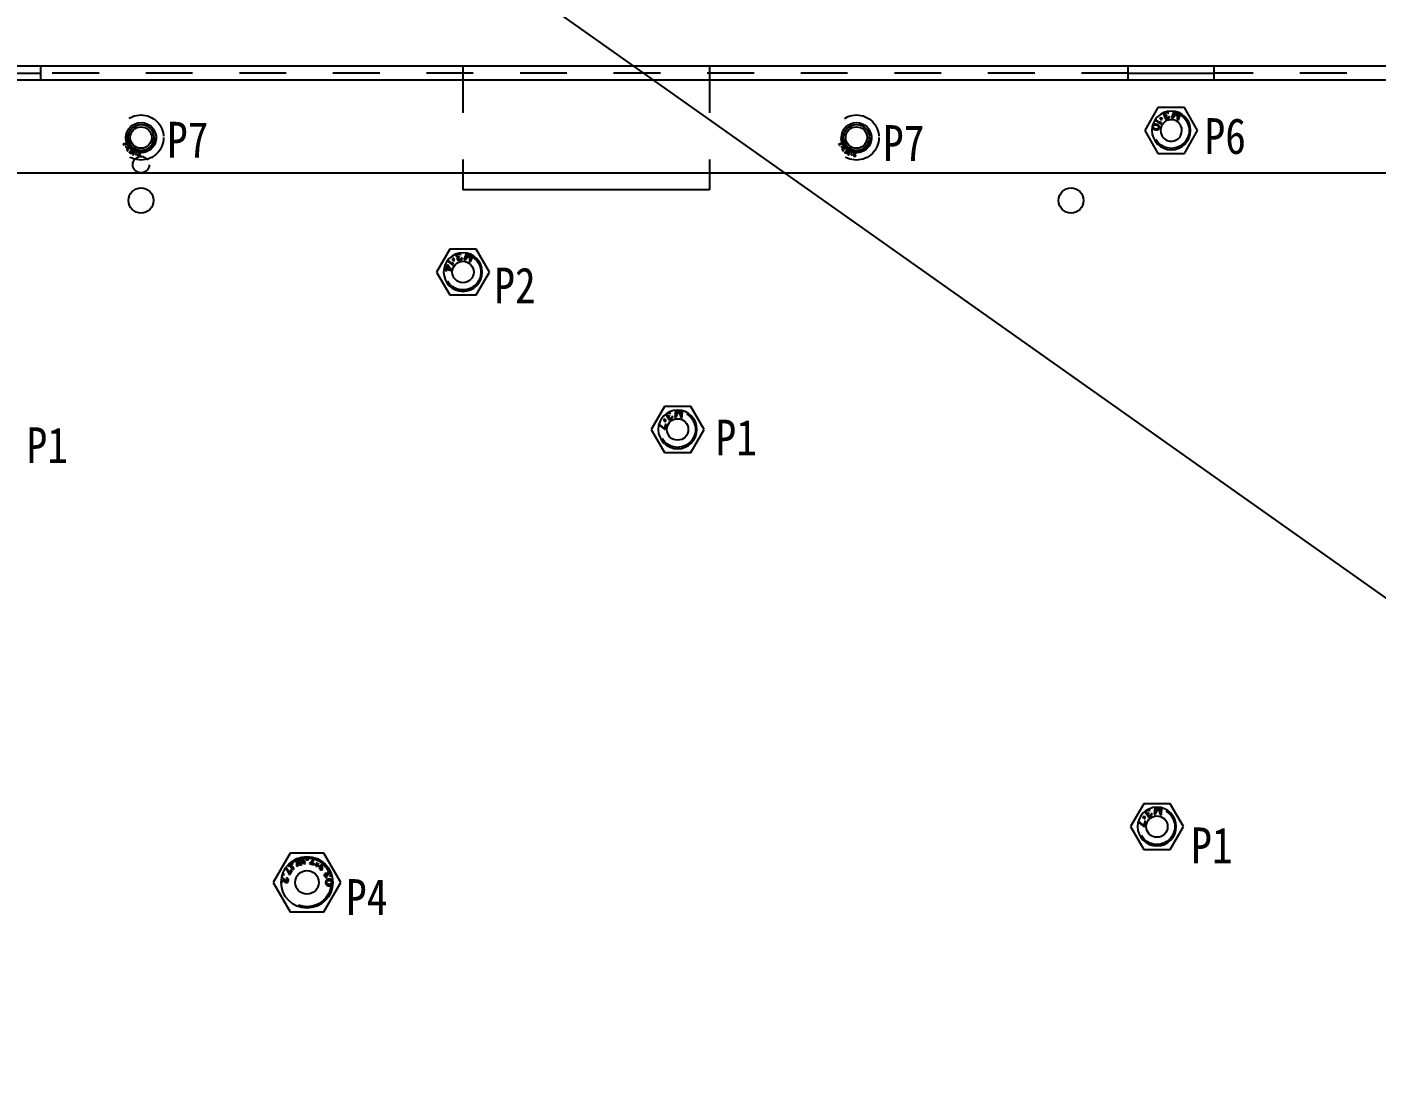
# Model space of a CAD drawing. Header units: millimetres. Extents: x 1262 to 3787, y 0 to 841.
# Drawn here: x 1543.6 to 1732.2, y 441.8 to 587.5 of the extents above; entities that cross this region are included whole.
import ezdxf

# ---------------------------------------------------------------- set-up
doc = ezdxf.new("R2010")
doc.units = ezdxf.units.MM
doc.header["$LTSCALE"] = 65.395
doc.linetypes.add('HIDDEN', pattern=[0.2, 0.1, -0.1])
doc.layers.get('0').update_dxf_attribs({"linetype": 'CONTINUOUS'})
doc.layers.add('02___PRT_ALL_AXES', color=7, linetype='CONTINUOUS')
doc.layers.add('DEFAULT_2', color=8, linetype='HIDDEN')
doc.styles.get("Standard").update_dxf_attribs({"font": 'txt', "width": 0.85})

msp = doc.modelspace()

# ---------------------------------------------------------------- linework, layer by layer
msp.add_line((1262.236, 841), (2451.236, 0))
at = {"color": 3, "linetype": 'Continuous'}
for p, q in [((1413.581, 582.004), (1825.581, 582.004)), ((1545.581, 580.004), (1545.581, 582.004)), ((1697.581, 580.004), (1697.581, 582.004)), ((1709.581, 580.004), (1709.581, 582.004)), ((1825.581, 580.004), (1413.581, 580.004))]:
    msp.add_line(p, q, dxfattribs=at)
at = {"color": 7, "linetype": 'Continuous'}
for p, q in [((1533.581, 581.004), (1545.581, 581.004)), ((1697.581, 581.004), (1709.581, 581.004)), ((1702.503, 575.308), (1702.502, 575.241)), ((1702.502, 575.241), (1702.527, 575.16)), ((1702.525, 575.381), (1702.503, 575.308)), ((1702.572, 575.44), (1702.525, 575.381)), ((1702.527, 575.16), (1702.572, 575.084)), ((1702.639, 575.505), (1702.572, 575.44)), ((1702.602, 575.271), (1702.609, 575.318)), ((1702.627, 575.19), (1702.602, 575.271)), ((1702.609, 575.318), (1702.637, 575.371)), ((1702.691, 575.121), (1702.627, 575.19)), ((1702.637, 575.371), (1702.67, 575.404)), ((1702.708, 575.547), (1702.639, 575.505)), ((1702.67, 575.404), (1702.764, 575.454)), ((1702.764, 575.454), (1702.883, 575.491)), ((1702.958, 575.603), (1702.878, 575.599)), ((1702.883, 575.491), (1702.989, 575.501)), ((1702.969, 575.139), (1702.889, 575.114)), ((1703.05, 575.586), (1702.958, 575.603)), ((1702.994, 575.057), (1702.969, 575.139)), ((1702.989, 575.501), (1703.035, 575.493)), ((1703.035, 575.493), (1703.088, 575.464)), ((1703.122, 575.564), (1703.05, 575.586)), ((1703.088, 575.464), (1703.12, 575.429)), ((1703.12, 575.429), (1703.219, 575.46)), ((1703.181, 575.515), (1703.122, 575.564)), ((1703.219, 575.46), (1703.181, 575.515)), ((1703.931, 575.669), (1703.635, 574.763)), ((1703.813, 574.705), (1704.388, 575.457)), ((1704.057, 575.65), (1703.82, 574.926)), ((1704.341, 575.583), (1703.82, 574.926)), ((1704.388, 575.457), (1704.407, 574.51)), ((1704.532, 574.693), (1704.5, 575.531)), ((1704.769, 575.416), (1704.532, 574.693)), ((1704.585, 574.452), (1704.882, 575.358)), ((1700.946, 573.583), (1700.94, 573.456)), ((1700.94, 573.456), (1700.979, 573.34)), ((1700.994, 573.7), (1700.946, 573.583)), ((1700.979, 573.34), (1701.028, 573.265)), ((1701.079, 573.788), (1700.994, 573.7)), ((1701.028, 573.265), (1701.102, 573.206)), ((1701.048, 573.453), (1701.05, 573.559)), ((1701.076, 573.383), (1701.048, 573.453)), ((1701.05, 573.559), (1701.094, 573.656)), ((1701.182, 573.274), (1701.076, 573.383)), ((1701.155, 573.835), (1701.079, 573.788)), ((1701.094, 573.656), (1701.149, 573.708)), ((1701.149, 573.708), (1701.292, 573.761)), ((1701.248, 573.857), (1701.155, 573.835)), ((1701.302, 573.225), (1701.182, 573.274)), ((1701.314, 573.863), (1701.248, 573.857)), ((1701.292, 573.761), (1701.421, 573.754)), ((1701.303, 574.441), (1702.118, 573.867)), ((1701.423, 573.86), (1701.314, 573.863)), ((1702.051, 574.067), (1701.372, 574.545)), ((1701.421, 573.754), (1701.566, 573.721)), ((1701.61, 573.818), (1701.423, 573.86)), ((1701.566, 573.721), (1701.686, 573.673)), ((1701.709, 573.775), (1701.61, 573.818)), ((1701.686, 573.673), (1701.792, 573.564)), ((1701.767, 573.74), (1701.709, 573.775)), ((1701.775, 573.29), (1701.719, 573.238)), ((1701.841, 573.681), (1701.767, 573.74)), ((1701.818, 573.387), (1701.775, 573.29)), ((1701.792, 573.564), (1701.82, 573.493)), ((1701.82, 573.493), (1701.818, 573.387)), ((1701.889, 573.606), (1701.841, 573.681)), ((1701.874, 573.247), (1701.922, 573.364)), ((1701.929, 573.491), (1701.889, 573.606)), ((1701.922, 573.364), (1701.929, 573.491)), ((1701.972, 574.692), (1701.97, 574.662)), ((1701.97, 574.662), (1702.148, 574.648)), ((1702.121, 574.68), (1701.972, 574.692)), ((1702.001, 574.255), (1702.051, 574.067)), ((1702.14, 574.158), (1702.001, 574.255)), ((1702.054, 574.82), (1702.023, 574.792)), ((1702.023, 574.792), (1702.121, 574.68)), ((1702.152, 574.707), (1702.054, 574.82)), ((1702.118, 573.867), (1702.19, 573.97)), ((1702.148, 574.648), (1702.138, 574.469)), ((1702.138, 574.469), (1702.167, 574.467)), ((1702.19, 573.97), (1702.14, 574.158)), ((1702.161, 574.856), (1702.152, 574.707)), ((1702.191, 574.853), (1702.161, 574.856)), ((1702.167, 574.467), (1702.176, 574.616)), ((1702.176, 574.616), (1702.274, 574.503)), ((1702.18, 574.675), (1702.191, 574.853)), ((1702.358, 574.66), (1702.18, 574.675)), ((1702.208, 574.643), (1702.356, 574.631)), ((1702.305, 574.53), (1702.208, 574.643)), ((1702.274, 574.503), (1702.305, 574.53)), ((1702.356, 574.631), (1702.358, 574.66)), ((1702.572, 575.084), (1702.63, 575.035)), ((1702.63, 575.035), (1702.742, 575.025)), ((1702.681, 574.94), (1702.66, 574.866)), ((1702.66, 574.866), (1702.665, 574.779)), ((1702.665, 574.779), (1702.677, 574.738)), ((1702.677, 574.738), (1702.722, 574.663)), ((1702.742, 575.025), (1702.681, 574.94)), ((1702.764, 575.098), (1702.691, 575.121)), ((1702.722, 574.663), (1702.827, 574.606)), ((1702.889, 575.114), (1702.764, 575.098)), ((1702.765, 574.809), (1702.78, 574.903)), ((1702.777, 574.769), (1702.765, 574.809)), ((1702.836, 574.72), (1702.777, 574.769)), ((1702.78, 574.903), (1702.807, 574.956)), ((1702.807, 574.956), (1702.914, 575.033)), ((1702.827, 574.606), (1702.919, 574.59)), ((1702.908, 574.697), (1702.836, 574.72)), ((1703.014, 574.707), (1702.908, 574.697)), ((1702.914, 575.033), (1702.994, 575.057)), ((1702.919, 574.59), (1703.065, 574.612)), ((1703.093, 574.732), (1703.014, 574.707)), ((1703.065, 574.612), (1703.104, 574.624)), ((1703.187, 574.783), (1703.093, 574.732)), ((1703.104, 574.624), (1703.238, 574.687)), ((1703.234, 574.841), (1703.187, 574.783)), ((1703.255, 574.915), (1703.234, 574.841)), ((1703.238, 574.687), (1703.305, 574.752)), ((1703.355, 574.945), (1703.255, 574.915)), ((1703.305, 574.752), (1703.36, 574.858)), ((1703.36, 574.858), (1703.355, 574.945)), ((1703.635, 574.763), (1703.813, 574.705)), ((1704.407, 574.51), (1704.585, 574.452)), ((1701.102, 573.206), (1701.159, 573.172)), ((1701.159, 573.172), (1701.259, 573.128)), ((1701.259, 573.128), (1701.446, 573.086)), ((1701.448, 573.193), (1701.302, 573.225)), ((1701.446, 573.086), (1701.554, 573.083)), ((1701.577, 573.185), (1701.448, 573.193)), ((1701.554, 573.083), (1701.621, 573.09)), ((1701.719, 573.238), (1701.577, 573.185)), ((1701.621, 573.09), (1701.713, 573.112)), ((1701.713, 573.112), (1701.789, 573.159)), ((1701.789, 573.159), (1701.874, 573.247)), ((1604.551, 567.004), (1604.551, 564.704)), ((1639.051, 567.004), (1639.051, 564.704)), ((1639.051, 564.704), (1604.551, 564.704)), ((1602.376, 554.762), (1603.163, 554.15)), ((1603.105, 554.353), (1602.451, 554.863)), ((1603.057, 554.98), (1603.054, 554.951)), ((1603.054, 554.951), (1603.231, 554.928)), ((1603.205, 554.961), (1603.057, 554.98)), ((1603.065, 554.543), (1603.105, 554.353)), ((1603.199, 554.438), (1603.065, 554.543)), ((1603.146, 555.104), (1603.113, 555.078)), ((1603.113, 555.078), (1603.205, 554.961)), ((1603.238, 554.987), (1603.146, 555.104)), ((1603.24, 554.248), (1603.199, 554.438)), ((1603.231, 554.928), (1603.212, 554.75)), ((1603.212, 554.75), (1603.241, 554.746)), ((1603.254, 555.135), (1603.238, 554.987)), ((1603.241, 554.746), (1603.258, 554.894)), ((1603.284, 555.131), (1603.254, 555.135)), ((1603.258, 554.894), (1603.349, 554.777)), ((1603.264, 554.953), (1603.284, 555.131)), ((1603.441, 554.93), (1603.264, 554.953)), ((1603.382, 554.803), (1603.29, 554.92)), ((1603.29, 554.92), (1603.438, 554.9)), ((1603.349, 554.777), (1603.382, 554.803)), ((1603.438, 554.9), (1603.441, 554.93)), ((1603.618, 555.57), (1603.614, 555.503)), ((1603.614, 555.503), (1603.635, 555.42)), ((1603.643, 555.642), (1603.618, 555.57)), ((1603.635, 555.42), (1603.676, 555.343)), ((1603.693, 555.698), (1603.643, 555.642)), ((1603.676, 555.343), (1603.732, 555.291)), ((1603.764, 555.76), (1603.693, 555.698)), ((1603.715, 555.528), (1603.724, 555.575)), ((1603.736, 555.446), (1603.715, 555.528)), ((1603.724, 555.575), (1603.754, 555.626)), ((1603.732, 555.291), (1603.843, 555.275)), ((1603.797, 555.373), (1603.736, 555.446)), ((1603.778, 555.193), (1603.753, 555.121)), ((1603.753, 555.121), (1603.754, 555.033)), ((1603.754, 555.626), (1603.79, 555.657)), ((1603.754, 555.033), (1603.764, 554.992)), ((1603.834, 555.798), (1603.764, 555.76)), ((1603.764, 554.992), (1603.805, 554.915)), ((1603.843, 555.275), (1603.778, 555.193)), ((1603.79, 555.657), (1603.885, 555.703)), ((1603.868, 555.347), (1603.797, 555.373)), ((1603.805, 554.915), (1603.907, 554.853)), ((1603.855, 555.059), (1603.874, 555.152)), ((1603.865, 555.018), (1603.855, 555.059)), ((1603.921, 554.966), (1603.865, 555.018)), ((1603.994, 555.357), (1603.868, 555.347)), ((1603.874, 555.152), (1603.904, 555.203)), ((1603.885, 555.703), (1604.007, 555.734)), ((1603.904, 555.203), (1604.015, 555.275)), ((1603.907, 554.853), (1603.998, 554.832)), ((1603.992, 554.94), (1603.921, 554.966)), ((1604.098, 554.945), (1603.992, 554.94)), ((1604.075, 555.378), (1603.994, 555.357)), ((1603.998, 554.832), (1604.145, 554.847)), ((1604.087, 555.842), (1604.007, 555.842)), ((1604.007, 555.734), (1604.113, 555.738)), ((1604.015, 555.275), (1604.096, 555.295)), ((1604.096, 555.295), (1604.075, 555.378)), ((1604.178, 555.821), (1604.087, 555.842)), ((1604.179, 554.965), (1604.098, 554.945)), ((1604.113, 555.738), (1604.158, 555.728)), ((1604.145, 554.847), (1604.185, 554.857)), ((1604.158, 555.728), (1604.209, 555.697)), ((1604.249, 555.795), (1604.178, 555.821)), ((1604.275, 555.011), (1604.179, 554.965)), ((1604.185, 554.857), (1604.321, 554.913)), ((1604.209, 555.697), (1604.24, 555.661)), ((1604.24, 555.661), (1604.341, 555.686)), ((1604.305, 555.743), (1604.249, 555.795)), ((1604.325, 555.068), (1604.275, 555.011)), ((1604.341, 555.686), (1604.305, 555.743)), ((1604.321, 554.913), (1604.392, 554.975)), ((1604.35, 555.14), (1604.325, 555.068)), ((1604.451, 555.165), (1604.35, 555.14)), ((1604.392, 554.975), (1604.451, 555.078)), ((1604.451, 555.078), (1604.451, 555.165)), ((1605.062, 555.86), (1604.721, 554.97)), ((1604.721, 554.97), (1604.897, 554.903)), ((1604.897, 554.903), (1605.508, 555.626)), ((1605.186, 555.835), (1604.914, 555.124)), ((1605.467, 555.754), (1604.914, 555.124)), ((1605.508, 555.626), (1605.48, 554.68)), ((1605.48, 554.68), (1605.655, 554.613)), ((1605.615, 554.856), (1605.624, 555.694)), ((1605.887, 555.567), (1605.615, 554.856)), ((1605.655, 554.613), (1605.996, 555.503)), ((1601.919, 553.655), (1602.2, 553.584)), ((1602.23, 553.706), (1601.943, 553.778)), ((1602.2, 553.584), (1602.149, 553.382)), ((1602.149, 553.382), (1602.273, 553.351)), ((1602.352, 554.191), (1602.23, 553.706)), ((1602.273, 553.351), (1602.324, 553.553)), ((1602.324, 553.553), (1602.881, 553.414)), ((1602.475, 554.16), (1602.352, 554.191)), ((1602.354, 553.675), (1602.44, 554.018)), ((1602.746, 553.577), (1602.354, 553.675)), ((1602.44, 554.018), (1602.746, 553.577)), ((1602.911, 553.535), (1602.475, 554.16)), ((1602.881, 553.414), (1602.911, 553.535)), ((1603.163, 554.15), (1603.24, 554.248)), ((1634.271, 533.886), (1634.203, 532.935)), ((1634.69, 533.901), (1634.343, 533.138)), ((1634.397, 533.897), (1634.343, 533.138)), ((1634.39, 532.922), (1634.766, 533.791)), ((1634.766, 533.791), (1635.014, 532.877)), ((1635.091, 533.085), (1634.857, 533.889)), ((1635.146, 533.844), (1635.091, 533.085)), ((1635.201, 532.864), (1635.269, 533.814)), ((1631.956, 531.835), (1632.736, 531.233)), ((1632.764, 531.355), (1631.987, 531.954)), ((1632.755, 532.487), (1632.608, 532.462)), ((1632.608, 532.462), (1632.613, 532.433)), ((1632.613, 532.433), (1632.789, 532.462)), ((1632.657, 532.606), (1632.633, 532.572)), ((1632.633, 532.572), (1632.755, 532.487)), ((1632.779, 532.521), (1632.657, 532.606)), ((1632.781, 532.672), (1632.751, 532.667)), ((1632.751, 532.667), (1632.779, 532.521)), ((1632.9, 531.965), (1632.764, 531.355)), ((1632.813, 532.496), (1632.781, 532.672)), ((1632.789, 532.462), (1632.822, 532.287)), ((1632.99, 532.525), (1632.813, 532.496)), ((1632.822, 532.287), (1632.852, 532.291)), ((1632.852, 532.291), (1632.824, 532.438)), ((1632.824, 532.438), (1632.946, 532.352)), ((1632.84, 531.21), (1633.004, 531.941)), ((1632.848, 532.472), (1632.995, 532.496)), ((1632.97, 532.386), (1632.848, 532.472)), ((1633.004, 531.941), (1632.9, 531.965)), ((1632.946, 532.352), (1632.97, 532.386)), ((1632.976, 533.265), (1632.974, 533.189)), ((1632.974, 533.189), (1632.989, 533.124)), ((1633.008, 533.334), (1632.976, 533.265)), ((1632.989, 533.124), (1633.033, 533.051)), ((1632.995, 532.496), (1632.99, 532.525)), ((1633.058, 533.413), (1633.008, 533.334)), ((1633.033, 533.051), (1633.094, 532.989)), ((1633.114, 533.47), (1633.058, 533.413)), ((1633.074, 533.225), (1633.088, 533.282)), ((1633.078, 533.177), (1633.074, 533.225)), ((1633.122, 533.104), (1633.078, 533.177)), ((1633.088, 533.282), (1633.112, 533.322)), ((1633.094, 532.989), (1633.163, 532.955)), ((1633.112, 533.322), (1633.191, 533.394)), ((1633.201, 533.053), (1633.122, 533.104)), ((1633.163, 532.955), (1633.274, 532.972)), ((1633.191, 533.394), (1633.298, 533.458)), ((1633.277, 533.049), (1633.201, 533.053)), ((1633.236, 532.875), (1633.233, 532.799)), ((1633.233, 532.799), (1633.259, 532.715)), ((1633.274, 532.972), (1633.236, 532.875)), ((1633.259, 532.715), (1633.281, 532.679)), ((1633.343, 533.585), (1633.267, 533.562)), ((1633.395, 533.095), (1633.277, 533.049)), ((1633.281, 532.679), (1633.342, 532.616)), ((1633.298, 533.458), (1633.398, 533.494)), ((1633.34, 532.863), (1633.354, 532.921)), ((1633.348, 532.769), (1633.34, 532.863)), ((1633.342, 532.616), (1633.458, 532.586)), ((1633.437, 533.592), (1633.343, 533.585)), ((1633.37, 532.732), (1633.348, 532.769)), ((1633.354, 532.921), (1633.439, 533.022)), ((1633.439, 532.699), (1633.37, 532.732)), ((1633.466, 533.138), (1633.395, 533.095)), ((1633.398, 533.494), (1633.445, 533.497)), ((1633.512, 533.587), (1633.437, 533.592)), ((1633.439, 533.022), (1633.51, 533.065)), ((1633.514, 532.695), (1633.439, 532.699)), ((1633.445, 533.497), (1633.502, 533.482)), ((1633.458, 532.586), (1633.551, 532.593)), ((1633.51, 533.065), (1633.466, 533.138)), ((1633.502, 533.482), (1633.542, 533.456)), ((1633.581, 533.554), (1633.512, 533.587)), ((1633.614, 532.73), (1633.514, 532.695)), ((1633.542, 533.456), (1633.631, 533.51)), ((1633.551, 532.593), (1633.687, 532.65)), ((1633.631, 533.51), (1633.581, 533.554)), ((1633.686, 532.773), (1633.614, 532.73)), ((1633.764, 532.845), (1633.686, 532.773)), ((1633.687, 532.65), (1633.723, 532.671)), ((1633.723, 532.671), (1633.837, 532.765)), ((1633.796, 532.914), (1633.764, 532.845)), ((1633.798, 532.99), (1633.796, 532.914)), ((1633.888, 533.044), (1633.798, 532.99)), ((1633.837, 532.765), (1633.886, 532.844)), ((1633.886, 532.844), (1633.914, 532.96)), ((1633.914, 532.96), (1633.888, 533.044)), ((1634.203, 532.935), (1634.39, 532.922)), ((1635.014, 532.877), (1635.201, 532.864)), ((1632.736, 531.233), (1632.84, 531.21)), ((1699.657, 477.106), (1699.633, 477.072)), ((1699.779, 477.021), (1699.657, 477.106)), ((1699.781, 477.172), (1699.751, 477.167)), ((1699.751, 477.167), (1699.779, 477.021)), ((1699.813, 476.996), (1699.781, 477.172)), ((1699.976, 477.765), (1699.974, 477.689)), ((1699.974, 477.689), (1699.989, 477.624)), ((1700.008, 477.834), (1699.976, 477.765)), ((1699.989, 477.624), (1700.033, 477.551)), ((1700.058, 477.913), (1700.008, 477.834)), ((1700.033, 477.551), (1700.094, 477.489)), ((1700.114, 477.97), (1700.058, 477.913)), ((1700.074, 477.725), (1700.088, 477.782)), ((1700.078, 477.677), (1700.074, 477.725)), ((1700.122, 477.604), (1700.078, 477.677)), ((1700.088, 477.782), (1700.112, 477.822)), ((1700.094, 477.489), (1700.163, 477.455)), ((1700.112, 477.822), (1700.191, 477.894)), ((1700.201, 477.553), (1700.122, 477.604)), ((1700.163, 477.455), (1700.274, 477.472)), ((1700.191, 477.894), (1700.298, 477.958)), ((1700.277, 477.549), (1700.201, 477.553)), ((1700.236, 477.375), (1700.233, 477.299)), ((1700.233, 477.299), (1700.259, 477.215)), ((1700.274, 477.472), (1700.236, 477.375)), ((1700.259, 477.215), (1700.281, 477.179)), ((1700.343, 478.085), (1700.267, 478.062)), ((1700.395, 477.595), (1700.277, 477.549)), ((1700.281, 477.179), (1700.342, 477.116)), ((1700.298, 477.958), (1700.398, 477.994)), ((1700.34, 477.363), (1700.354, 477.421)), ((1700.348, 477.269), (1700.34, 477.363)), ((1700.342, 477.116), (1700.458, 477.086)), ((1700.437, 478.092), (1700.343, 478.085)), ((1700.37, 477.232), (1700.348, 477.269)), ((1700.354, 477.421), (1700.439, 477.522)), ((1700.439, 477.199), (1700.37, 477.232)), ((1700.466, 477.638), (1700.395, 477.595)), ((1700.398, 477.994), (1700.445, 477.997)), ((1700.512, 478.087), (1700.437, 478.092)), ((1700.439, 477.522), (1700.51, 477.565)), ((1700.514, 477.195), (1700.439, 477.199)), ((1700.445, 477.997), (1700.502, 477.982)), ((1700.458, 477.086), (1700.551, 477.093)), ((1700.51, 477.565), (1700.466, 477.638)), ((1700.502, 477.982), (1700.542, 477.956)), ((1700.581, 478.054), (1700.512, 478.087)), ((1700.614, 477.23), (1700.514, 477.195)), ((1700.542, 477.956), (1700.631, 478.01)), ((1700.551, 477.093), (1700.687, 477.15)), ((1700.631, 478.01), (1700.581, 478.054)), ((1700.686, 477.273), (1700.614, 477.23)), ((1700.764, 477.345), (1700.686, 477.273)), ((1700.687, 477.15), (1700.723, 477.171)), ((1700.723, 477.171), (1700.837, 477.265)), ((1700.796, 477.414), (1700.764, 477.345)), ((1700.798, 477.49), (1700.796, 477.414)), ((1700.888, 477.544), (1700.798, 477.49)), ((1700.837, 477.265), (1700.886, 477.344)), ((1700.886, 477.344), (1700.914, 477.46)), ((1700.914, 477.46), (1700.888, 477.544)), ((1701.271, 478.386), (1701.203, 477.435)), ((1701.203, 477.435), (1701.39, 477.422)), ((1701.69, 478.401), (1701.343, 477.638)), ((1701.397, 478.397), (1701.343, 477.638)), ((1701.39, 477.422), (1701.766, 478.291)), ((1701.766, 478.291), (1702.014, 477.377)), ((1702.091, 477.585), (1701.857, 478.389)), ((1702.014, 477.377), (1702.201, 477.364)), ((1702.146, 478.344), (1702.091, 477.585)), ((1702.201, 477.364), (1702.269, 478.314)), ((1698.956, 476.335), (1699.736, 475.733)), ((1699.764, 475.855), (1698.987, 476.454)), ((1699.755, 476.987), (1699.608, 476.962)), ((1699.608, 476.962), (1699.613, 476.933)), ((1699.613, 476.933), (1699.789, 476.962)), ((1699.633, 477.072), (1699.755, 476.987)), ((1699.736, 475.733), (1699.84, 475.71)), ((1699.9, 476.465), (1699.764, 475.855)), ((1699.789, 476.962), (1699.822, 476.787)), ((1699.99, 477.025), (1699.813, 476.996)), ((1699.822, 476.787), (1699.852, 476.791)), ((1699.824, 476.938), (1699.946, 476.852)), ((1699.852, 476.791), (1699.824, 476.938)), ((1699.84, 475.71), (1700.004, 476.441)), ((1699.848, 476.972), (1699.995, 476.996)), ((1699.97, 476.886), (1699.848, 476.972)), ((1700.004, 476.441), (1699.9, 476.465)), ((1699.946, 476.852), (1699.97, 476.886)), ((1699.995, 476.996), (1699.99, 477.025)), ((1582.579, 470.578), (1582.049, 471.428)), ((1580.568, 469.637), (1580.341, 469.265)), ((1580.379, 468.985), (1580.72, 469.544)), ((1580.436, 470.152), (1580.848, 469.671)), ((1580.72, 469.544), (1580.568, 469.637)), ((1581.001, 469.802), (1580.581, 470.293)), ((1580.754, 470.472), (1580.885, 470.612)), ((1580.848, 469.671), (1581.001, 469.802)), ((1581.25, 471.162), (1581.334, 470.162)), ((1581.334, 470.162), (1581.527, 470.226)), ((1581.527, 470.226), (1581.451, 470.937)), ((1581.451, 470.937), (1581.839, 470.33)), ((1581.877, 470.609), (1581.454, 471.25)), ((1581.828, 471.375), (1581.877, 470.609)), ((1581.839, 470.33), (1582.067, 470.406)), ((1582.067, 470.406), (1582.022, 471.116)), ((1582.022, 471.116), (1582.383, 470.512)), ((1582.383, 470.512), (1582.579, 470.578)), ((1582.617, 471.238), (1582.616, 471.046)), ((1582.616, 471.046), (1582.993, 471.044)), ((1582.994, 471.236), (1582.617, 471.238)), ((1582.993, 471.044), (1582.994, 471.236)), ((1583.173, 470.648), (1583.138, 470.513)), ((1583.138, 470.513), (1583.771, 470.345)), ((1583.817, 470.517), (1583.396, 470.629)), ((1583.771, 470.345), (1583.817, 470.517)), ((1583.95, 470.472), (1583.923, 470.347)), ((1584.005, 470.178), (1584.112, 470.12)), ((1584.204, 470.607), (1584.08, 470.596)), ((1584.092, 470.538), (1584.12, 470.418)), ((1584.212, 470.429), (1584.204, 470.607)), ((1584.247, 470.348), (1584.283, 470.358)), ((1584.286, 470.14), (1584.379, 470.227)), ((1584.424, 470.402), (1584.371, 470.521)), ((1584.997, 469.735), (1584.891, 469.879)), ((1584.91, 470.008), (1585.033, 470.106)), ((1585.191, 470.181), (1585.339, 470.068)), ((1585.739, 469.955), (1585.58, 469.85)), ((1585.58, 469.85), (1585.685, 469.69)), ((1585.685, 469.69), (1585.844, 469.794)), ((1579.181, 467.948), (1579.343, 467.931)), ((1579.337, 468.953), (1579.518, 468.892)), ((1579.343, 467.931), (1579.383, 468.31)), ((1579.578, 469.074), (1579.398, 469.134)), ((1579.518, 468.892), (1579.578, 469.074)), ((1579.938, 468.521), (1579.899, 468.333)), ((1580.26, 469.057), (1580.379, 468.985)), ((1585.572, 468.594), (1585.539, 468.77)), ((1585.611, 468.878), (1585.765, 468.912)), ((1585.939, 468.912), (1586.024, 468.746))]:
    msp.add_line(p, q, dxfattribs=at)
for centre, radius in [((1559.581, 572.004), 1.8), ((1559.581, 572.004), 1.5), ((1659.581, 572.004), 1.8), ((1659.581, 572.004), 1.5), ((1582.781, 467.904), 3.6)]:
    msp.add_circle(centre, radius, dxfattribs=at)
for centre, radius, start, end in [((1703.581, 572.992), 2.7, 0, 180), ((1604.581, 553.204), 2.7, 0, 180), ((1634.581, 531.204), 2.7, 0, 180), ((1701.581, 475.704), 2.7, 0, 180), ((1578.979, 468.659), 1.344, 29.32227, 43.97772), ((1582.429, 471.764), 1.344, 315.77094, 330.42644), ((1584.184, 472.409), 2.079, 262.76848, 266.15585)]:
    msp.add_arc(centre, radius, start, end, dxfattribs=at)
for points in [[(1579.712, 469.785), (1579.787, 469.74), (1579.865, 469.676), (1579.946, 469.592)], [(1580.125, 469.65), (1580.031, 469.77), (1579.927, 469.867), (1579.812, 469.94)], [(1580.341, 469.265), (1580.291, 469.401), (1580.219, 469.53), (1580.125, 469.65)], [(1580.318, 470.488), (1580.302, 470.427), (1580.305, 470.369), (1580.329, 470.312)], [(1580.348, 470.558), (1580.335, 470.535), (1580.325, 470.511), (1580.318, 470.488)], [(1580.329, 470.312), (1580.346, 470.269), (1580.382, 470.216), (1580.436, 470.152)], [(1580.498, 470.433), (1580.495, 470.465), (1580.511, 470.495), (1580.545, 470.524)], [(1580.581, 470.293), (1580.528, 470.355), (1580.501, 470.401), (1580.498, 470.433)], [(1580.545, 470.524), (1580.58, 470.553), (1580.616, 470.561), (1580.656, 470.548)], [(1580.665, 470.745), (1580.626, 470.749), (1580.588, 470.743), (1580.549, 470.728)], [(1580.656, 470.548), (1580.683, 470.54), (1580.715, 470.514), (1580.754, 470.472)], [(1580.885, 470.612), (1580.815, 470.694), (1580.742, 470.738), (1580.665, 470.745)], [(1583.392, 470.827), (1583.312, 470.745), (1583.24, 470.685), (1583.173, 470.648)], [(1583.396, 470.629), (1583.512, 470.715), (1583.615, 470.821), (1583.704, 470.946)], [(1583.717, 471.38), (1583.695, 471.295), (1583.655, 471.201), (1583.598, 471.101)], [(1583.704, 470.946), (1583.792, 471.069), (1583.855, 471.197), (1583.894, 471.327)], [(1584.12, 470.418), (1584.057, 470.44), (1584, 470.458), (1583.95, 470.472)], [(1584.109, 470.33), (1584.056, 470.258), (1584.021, 470.207), (1584.005, 470.178)], [(1584.045, 470.335), (1584.078, 470.332), (1584.1, 470.331), (1584.109, 470.33)], [(1584.08, 470.596), (1584.083, 470.582), (1584.086, 470.562), (1584.092, 470.538)], [(1584.112, 470.12), (1584.135, 470.161), (1584.159, 470.217), (1584.184, 470.287)], [(1584.184, 470.287), (1584.212, 470.239), (1584.246, 470.19), (1584.286, 470.14)], [(1584.371, 470.521), (1584.314, 470.49), (1584.26, 470.459), (1584.212, 470.429)], [(1584.322, 470.282), (1584.282, 470.319), (1584.257, 470.341), (1584.247, 470.348)], [(1584.283, 470.358), (1584.331, 470.371), (1584.377, 470.385), (1584.424, 470.402)], [(1584.379, 470.227), (1584.371, 470.237), (1584.352, 470.255), (1584.322, 470.282)], [(1584.494, 469.984), (1584.493, 469.901), (1584.526, 469.827), (1584.594, 469.762)], [(1584.559, 470.152), (1584.516, 470.108), (1584.495, 470.051), (1584.494, 469.984)], [(1584.809, 470.203), (1584.704, 470.232), (1584.62, 470.215), (1584.559, 470.152)], [(1584.594, 469.762), (1584.633, 469.723), (1584.677, 469.696), (1584.723, 469.68)], [(1584.671, 469.948), (1584.671, 469.977), (1584.682, 470.003), (1584.705, 470.027)], [(1584.707, 469.871), (1584.684, 469.894), (1584.672, 469.92), (1584.671, 469.948)], [(1584.705, 470.027), (1584.733, 470.055), (1584.765, 470.069), (1584.801, 470.067)], [(1584.791, 469.837), (1584.759, 469.837), (1584.731, 469.848), (1584.707, 469.871)], [(1584.723, 469.68), (1584.769, 469.664), (1584.814, 469.66), (1584.857, 469.669)], [(1584.768, 470.358), (1584.763, 470.304), (1584.776, 470.252), (1584.809, 470.203)], [(1584.838, 470.505), (1584.796, 470.462), (1584.773, 470.412), (1584.768, 470.358)], [(1584.891, 469.879), (1584.857, 469.851), (1584.824, 469.838), (1584.791, 469.837)], [(1584.801, 470.067), (1584.837, 470.065), (1584.873, 470.045), (1584.91, 470.008)], [(1585.063, 470.6), (1584.974, 470.6), (1584.899, 470.568), (1584.838, 470.505)], [(1584.857, 469.669), (1584.899, 469.678), (1584.946, 469.7), (1584.997, 469.735)], [(1584.96, 470.157), (1584.934, 470.182), (1584.921, 470.215), (1584.922, 470.253)], [(1584.922, 470.253), (1584.923, 470.292), (1584.94, 470.328), (1584.973, 470.362)], [(1585.033, 470.106), (1585.002, 470.123), (1584.978, 470.14), (1584.96, 470.157)], [(1584.973, 470.362), (1585.009, 470.399), (1585.047, 470.419), (1585.087, 470.421)], [(1585.2, 470.569), (1585.158, 470.589), (1585.112, 470.599), (1585.063, 470.6)], [(1585.087, 470.421), (1585.128, 470.424), (1585.162, 470.412), (1585.19, 470.384)], [(1585.19, 470.384), (1585.217, 470.359), (1585.231, 470.328), (1585.232, 470.292)], [(1585.232, 470.292), (1585.233, 470.256), (1585.22, 470.219), (1585.191, 470.181)], [(1585.339, 470.068), (1585.391, 470.135), (1585.414, 470.208), (1585.408, 470.287)], [(1585.408, 470.287), (1585.404, 470.326), (1585.393, 470.364), (1585.375, 470.399)], [(1579.42, 468.533), (1579.368, 468.572), (1579.312, 468.6), (1579.252, 468.615)], [(1579.383, 468.31), (1579.399, 468.298), (1579.415, 468.284), (1579.431, 468.265)], [(1579.636, 468.293), (1579.548, 468.411), (1579.475, 468.49), (1579.42, 468.533)], [(1579.431, 468.265), (1579.447, 468.247), (1579.48, 468.205), (1579.529, 468.139)], [(1579.529, 468.139), (1579.578, 468.073), (1579.615, 468.027), (1579.643, 468.001)], [(1579.782, 468.118), (1579.755, 468.14), (1579.706, 468.199), (1579.636, 468.293)], [(1579.643, 468.001), (1579.683, 467.961), (1579.723, 467.932), (1579.762, 467.911)], [(1579.762, 467.911), (1579.801, 467.891), (1579.842, 467.878), (1579.887, 467.873)], [(1579.894, 468.066), (1579.855, 468.07), (1579.818, 468.088), (1579.782, 468.118)], [(1579.887, 467.873), (1579.966, 467.865), (1580.035, 467.886), (1580.093, 467.937)], [(1579.995, 468.09), (1579.97, 468.07), (1579.936, 468.061), (1579.894, 468.066)], [(1579.899, 468.333), (1579.954, 468.324), (1579.992, 468.306), (1580.014, 468.28)], [(1580.153, 468.39), (1580.113, 468.455), (1580.041, 468.499), (1579.938, 468.521)], [(1580.04, 468.181), (1580.036, 468.141), (1580.021, 468.111), (1579.995, 468.09)], [(1580.014, 468.28), (1580.035, 468.254), (1580.044, 468.221), (1580.04, 468.181)], [(1580.093, 467.937), (1580.152, 467.987), (1580.187, 468.062), (1580.197, 468.159)], [(1580.15, 469.317), (1580.206, 469.218), (1580.243, 469.131), (1580.26, 469.057)], [(1580.197, 468.159), (1580.207, 468.249), (1580.192, 468.326), (1580.153, 468.39)], [(1585.226, 469.036), (1585.189, 468.962), (1585.187, 468.881), (1585.22, 468.793)], [(1585.22, 468.793), (1585.239, 468.741), (1585.266, 468.698), (1585.301, 468.663)], [(1585.358, 469.16), (1585.3, 469.139), (1585.256, 469.097), (1585.226, 469.036)], [(1585.301, 468.663), (1585.335, 468.629), (1585.374, 468.606), (1585.417, 468.596)], [(1585.605, 469.097), (1585.523, 469.169), (1585.44, 469.19), (1585.358, 469.16)], [(1585.369, 468.842), (1585.358, 468.873), (1585.359, 468.901), (1585.37, 468.927)], [(1585.502, 468.248), (1585.41, 468.16), (1585.364, 468.042), (1585.364, 467.895)], [(1585.364, 467.895), (1585.364, 467.813), (1585.377, 467.742), (1585.403, 467.679)], [(1585.431, 468.775), (1585.401, 468.789), (1585.381, 468.811), (1585.369, 468.842)], [(1585.37, 468.927), (1585.382, 468.953), (1585.404, 468.972), (1585.435, 468.983)], [(1585.403, 467.679), (1585.422, 467.632), (1585.452, 467.589), (1585.493, 467.55)], [(1585.417, 468.596), (1585.459, 468.585), (1585.511, 468.585), (1585.572, 468.594)], [(1585.539, 468.77), (1585.496, 468.759), (1585.46, 468.761), (1585.431, 468.775)], [(1585.435, 468.983), (1585.472, 468.997), (1585.507, 468.995), (1585.539, 468.978)], [(1585.883, 468.38), (1585.721, 468.38), (1585.593, 468.336), (1585.502, 468.248)], [(1585.536, 467.897), (1585.537, 467.98), (1585.565, 468.046), (1585.622, 468.096)], [(1585.622, 467.695), (1585.565, 467.746), (1585.536, 467.813), (1585.536, 467.897)], [(1585.539, 468.978), (1585.571, 468.961), (1585.595, 468.927), (1585.611, 468.878)], [(1585.635, 469.255), (1585.607, 469.208), (1585.596, 469.155), (1585.605, 469.097)], [(1585.622, 468.096), (1585.678, 468.147), (1585.764, 468.172), (1585.878, 468.171)], [(1585.879, 467.618), (1585.765, 467.618), (1585.679, 467.644), (1585.622, 467.695)], [(1585.762, 469.357), (1585.706, 469.336), (1585.663, 469.302), (1585.635, 469.255)], [(1585.721, 468.99), (1585.709, 469.025), (1585.711, 469.06), (1585.728, 469.094)], [(1585.765, 468.912), (1585.744, 468.941), (1585.73, 468.967), (1585.721, 468.99)], [(1585.728, 469.094), (1585.746, 469.128), (1585.777, 469.153), (1585.822, 469.17)], [(1586.006, 469.345), (1585.926, 469.383), (1585.845, 469.387), (1585.762, 469.357)], [(1585.822, 469.17), (1585.87, 469.187), (1585.913, 469.189), (1585.95, 469.173)], [(1585.878, 468.171), (1585.994, 468.171), (1586.081, 468.145), (1586.139, 468.093)], [(1586.138, 467.696), (1586.079, 467.644), (1585.993, 467.618), (1585.879, 467.618)], [(1586.262, 468.247), (1586.171, 468.335), (1586.045, 468.38), (1585.883, 468.38)], [(1586.025, 468.994), (1586.01, 468.961), (1585.982, 468.934), (1585.939, 468.912)], [(1585.95, 469.173), (1585.988, 469.158), (1586.013, 469.133), (1586.027, 469.095)], [(1586.116, 469.258), (1586.087, 469.294), (1586.05, 469.323), (1586.006, 469.345)], [(1586.024, 468.746), (1586.101, 468.784), (1586.153, 468.839), (1586.181, 468.914)], [(1586.027, 469.095), (1586.04, 469.061), (1586.039, 469.027), (1586.025, 468.994)], [(1586.225, 467.895), (1586.225, 467.814), (1586.196, 467.748), (1586.138, 467.696)], [(1586.139, 468.093), (1586.197, 468.041), (1586.226, 467.975), (1586.225, 467.895)], [(1586.181, 468.914), (1586.195, 468.951), (1586.201, 468.989), (1586.2, 469.029)], [(1586.261, 467.541), (1586.317, 467.594), (1586.355, 467.659), (1586.377, 467.735)], [(1586.378, 468.053), (1586.356, 468.129), (1586.318, 468.193), (1586.262, 468.247)], [(1585.493, 467.55), (1585.533, 467.51), (1585.579, 467.479), (1585.629, 467.457)], [(1585.629, 467.457), (1585.699, 467.426), (1585.784, 467.41), (1585.886, 467.41)], [(1585.886, 467.41), (1586.045, 467.41), (1586.17, 467.453), (1586.261, 467.541)]]:
    msp.add_open_spline(points, degree=3, dxfattribs=at)
at = {"layer": '02___PRT_ALL_AXES', "color": 3, "linetype": 'Continuous'}
msp.add_line((1825.581, 567.004), (1442.883, 567.004), dxfattribs=at)
for centre in [(1559.581, 572.004), (1659.581, 572.004)]:
    msp.add_circle(centre, 2.1, dxfattribs=at)
at = {"layer": '02___PRT_ALL_AXES', "color": 8, "linetype": 'HIDDEN'}
msp.add_circle((1559.581, 568.204), 1.15, dxfattribs=at)
at = {"layer": '02___PRT_ALL_AXES', "color": 7, "linetype": 'Continuous'}
for centre, radius in [((1559.581, 563.204), 1.75), ((1689.581, 563.204), 1.75), ((1604.581, 553.204), 1.5), ((1634.581, 531.204), 1.5), ((1701.581, 475.704), 1.5), ((1582.781, 467.904), 1.65)]:
    msp.add_circle(centre, radius, dxfattribs=at)
at = {"layer": '02___PRT_ALL_AXES', "color": 3, "linetype": 'Continuous'}
for start, end in [(153.67813, 204.88523), (333.67813, 24.88523)]:
    msp.add_arc((1703.581, 572.992), 1.5, start, end, dxfattribs=at)
at = {"layer": '02___PRT_ALL_AXES', "color": 7, "linetype": 'Continuous'}
for centre, radius, start, end in [((1703.581, 572.992), 1.5, 24.88523, 153.67813), ((1703.581, 572.992), 2.7, 180, 0), ((1703.581, 572.992), 1.5, 204.88523, 333.67813), ((1604.581, 553.204), 2.7, 180, 0), ((1634.581, 531.204), 2.7, 180, 0), ((1701.581, 475.704), 2.7, 180, 0)]:
    msp.add_arc(centre, radius, start, end, dxfattribs=at)
at = {"layer": 'DEFAULT_2', "color": 8, "linetype": 'HIDDEN'}
for p, q in [((1697.581, 581.004), (1545.581, 581.004)), ((1604.551, 582.004), (1604.551, 567.004)), ((1639.051, 582.004), (1639.051, 567.004)), ((1806.581, 581.004), (1709.581, 581.004)), ((1701.733, 576.192), (1699.886, 572.992)), ((1705.428, 576.192), (1701.733, 576.192)), ((1707.276, 572.992), (1705.428, 576.192)), ((1699.886, 572.992), (1701.733, 569.792)), ((1705.428, 569.792), (1707.276, 572.992)), ((1557.119, 571.119), (1557.105, 571.113)), ((1557.141, 571.083), (1557.119, 571.119)), ((1557.669, 571.268), (1557.187, 571.067)), ((1557.187, 570.917), (1557.2, 570.922)), ((1557.2, 570.922), (1557.19, 570.969)), ((1557.21, 571.012), (1557.625, 571.184)), ((1557.467, 570.805), (1557.434, 570.785)), ((1557.434, 570.785), (1557.548, 570.602)), ((1557.581, 570.623), (1557.467, 570.805)), ((1557.548, 570.602), (1557.581, 570.623)), ((1557.625, 571.184), (1557.602, 571.058)), ((1557.602, 571.058), (1557.623, 571.052)), ((1557.681, 571.24), (1557.669, 571.268)), ((1557.775, 570.14), (1557.781, 570.157)), ((1557.872, 570.387), (1557.891, 570.392)), ((1557.914, 569.957), (1557.906, 569.945)), ((1557.988, 569.931), (1557.914, 569.957)), ((1558.25, 570.314), (1558.037, 569.961)), ((1558.05, 570.445), (1558.068, 570.439)), ((1558.093, 569.919), (1558.312, 570.283)), ((1558.136, 569.823), (1558.095, 569.861)), ((1558.129, 569.811), (1558.136, 569.823)), ((1558.203, 570.436), (1558.195, 570.423)), ((1558.195, 570.423), (1558.238, 570.384)), ((1558.312, 570.283), (1558.227, 569.746)), ((1558.227, 569.746), (1558.714, 570.086)), ((1558.274, 569.866), (1558.349, 570.347)), ((1558.68, 570.148), (1558.274, 569.866)), ((1558.349, 569.695), (1558.341, 569.682)), ((1558.425, 569.66), (1558.349, 569.695)), ((1558.714, 570.086), (1558.472, 569.684)), ((1558.495, 569.671), (1558.742, 570.082)), ((1558.551, 569.573), (1558.512, 569.607)), ((1558.543, 569.561), (1558.551, 569.573)), ((1558.742, 570.082), (1558.818, 570.048)), ((1558.79, 569.706), (1558.779, 569.669)), ((1558.779, 569.669), (1558.985, 569.606)), ((1558.997, 569.644), (1558.79, 569.706)), ((1558.818, 570.048), (1558.826, 570.06)), ((1558.985, 569.606), (1558.997, 569.644)), ((1559.218, 569.943), (1559.211, 569.839)), ((1559.211, 569.839), (1559.222, 569.838)), ((1559.489, 569.538), (1559.477, 569.539)), ((1559.485, 569.402), (1559.489, 569.538)), ((1657.119, 571.119), (1657.105, 571.113)), ((1657.141, 571.083), (1657.119, 571.119)), ((1657.669, 571.268), (1657.187, 571.067)), ((1657.187, 570.917), (1657.2, 570.922)), ((1657.2, 570.922), (1657.19, 570.969)), ((1657.21, 571.012), (1657.625, 571.184)), ((1657.467, 570.805), (1657.434, 570.785)), ((1657.434, 570.785), (1657.548, 570.602)), ((1657.581, 570.623), (1657.467, 570.805)), ((1657.548, 570.602), (1657.581, 570.623)), ((1657.625, 571.184), (1657.602, 571.058)), ((1657.602, 571.058), (1657.623, 571.052)), ((1657.681, 571.24), (1657.669, 571.268)), ((1657.775, 570.14), (1657.781, 570.157)), ((1657.872, 570.387), (1657.891, 570.392)), ((1657.914, 569.957), (1657.906, 569.945)), ((1657.988, 569.931), (1657.914, 569.957)), ((1658.25, 570.314), (1658.037, 569.961)), ((1658.05, 570.445), (1658.068, 570.439)), ((1658.093, 569.919), (1658.312, 570.283)), ((1658.136, 569.823), (1658.095, 569.861)), ((1658.129, 569.811), (1658.136, 569.823)), ((1658.203, 570.436), (1658.195, 570.423)), ((1658.195, 570.423), (1658.238, 570.384)), ((1658.312, 570.283), (1658.227, 569.746)), ((1658.227, 569.746), (1658.714, 570.086)), ((1658.274, 569.866), (1658.349, 570.347)), ((1658.68, 570.148), (1658.274, 569.866)), ((1658.349, 569.695), (1658.341, 569.682)), ((1658.425, 569.66), (1658.349, 569.695)), ((1658.714, 570.086), (1658.472, 569.684)), ((1658.495, 569.671), (1658.742, 570.082)), ((1658.551, 569.573), (1658.512, 569.607)), ((1658.543, 569.561), (1658.551, 569.573)), ((1658.742, 570.082), (1658.818, 570.048)), ((1658.79, 569.706), (1658.779, 569.669)), ((1658.779, 569.669), (1658.985, 569.606)), ((1658.997, 569.644), (1658.79, 569.706)), ((1658.818, 570.048), (1658.826, 570.06)), ((1658.985, 569.606), (1658.997, 569.644)), ((1659.218, 569.943), (1659.211, 569.839)), ((1659.211, 569.839), (1659.222, 569.838)), ((1659.489, 569.538), (1659.477, 569.539)), ((1659.485, 569.402), (1659.489, 569.538)), ((1701.733, 569.792), (1705.428, 569.792)), ((1602.733, 556.404), (1600.886, 553.204)), ((1606.428, 556.404), (1602.733, 556.404)), ((1608.276, 553.204), (1606.428, 556.404)), ((1600.886, 553.204), (1602.733, 550.004)), ((1606.428, 550.004), (1608.276, 553.204)), ((1602.733, 550.004), (1606.428, 550.004)), ((1632.733, 534.404), (1630.886, 531.204)), ((1636.428, 534.404), (1632.733, 534.404)), ((1638.276, 531.204), (1636.428, 534.404)), ((1630.886, 531.204), (1632.733, 528.004)), ((1636.428, 528.004), (1638.276, 531.204)), ((1632.733, 528.004), (1636.428, 528.004)), ((1699.733, 478.904), (1697.886, 475.704)), ((1703.428, 478.904), (1699.733, 478.904)), ((1705.276, 475.704), (1703.428, 478.904)), ((1697.886, 475.704), (1699.733, 472.504)), ((1703.428, 472.504), (1705.276, 475.704)), ((1580.414, 472.004), (1578.047, 467.904)), ((1585.148, 472.004), (1580.414, 472.004)), ((1587.515, 467.904), (1585.148, 472.004)), ((1699.733, 472.504), (1703.428, 472.504)), ((1578.047, 467.904), (1580.414, 463.804)), ((1585.148, 463.804), (1587.515, 467.904)), ((1580.414, 463.804), (1585.148, 463.804))]:
    msp.add_line(p, q, dxfattribs=at)
for centre, radius in [((1559.581, 572.004), 3.15), ((1659.581, 572.004), 3.15), ((1703.581, 572.992), 2.5), ((1559.581, 572.004), 2.125), ((1559.581, 572.004), 1.9), ((1659.581, 572.004), 2.125), ((1659.581, 572.004), 1.9), ((1604.581, 553.204), 2.5), ((1634.581, 531.204), 2.5), ((1701.581, 475.704), 2.5), ((1582.781, 467.904), 3.4)]:
    msp.add_circle(centre, radius, dxfattribs=at)
for centre in [(1559.014, 571.622), (1659.014, 571.622)]:
    msp.add_arc(centre, 1.438, 238.91018, 242.46337, dxfattribs=at)
for points in [[(1557.105, 571.113), (1557.119, 571.084), (1557.134, 571.052), (1557.149, 571.016)], [(1557.187, 571.067), (1557.168, 571.059), (1557.153, 571.064), (1557.141, 571.083)], [(1557.149, 571.016), (1557.164, 570.979), (1557.177, 570.946), (1557.187, 570.917)], [(1557.19, 570.969), (1557.185, 570.99), (1557.192, 571.004), (1557.21, 571.012)], [(1557.59, 570.361), (1557.588, 570.302), (1557.609, 570.249), (1557.652, 570.201)], [(1557.659, 570.507), (1557.615, 570.468), (1557.592, 570.419), (1557.59, 570.361)], [(1557.653, 570.23), (1557.628, 570.257), (1557.618, 570.292), (1557.623, 570.335)], [(1557.623, 571.052), (1557.632, 571.101), (1557.651, 571.164), (1557.681, 571.24)], [(1557.623, 570.335), (1557.628, 570.377), (1557.647, 570.414), (1557.682, 570.445)], [(1557.652, 570.201), (1557.68, 570.17), (1557.705, 570.15), (1557.727, 570.141)], [(1557.739, 570.192), (1557.697, 570.2), (1557.668, 570.213), (1557.653, 570.23)], [(1557.769, 570.552), (1557.729, 570.553), (1557.692, 570.538), (1557.659, 570.507)], [(1557.682, 570.445), (1557.71, 570.471), (1557.741, 570.484), (1557.772, 570.487)], [(1557.727, 570.141), (1557.749, 570.131), (1557.765, 570.13), (1557.775, 570.14)], [(1557.775, 570.176), (1557.768, 570.184), (1557.756, 570.189), (1557.739, 570.192)], [(1557.869, 570.5), (1557.842, 570.534), (1557.808, 570.552), (1557.769, 570.552)], [(1557.772, 570.487), (1557.804, 570.49), (1557.829, 570.481), (1557.849, 570.459)], [(1557.781, 570.157), (1557.782, 570.164), (1557.78, 570.171), (1557.775, 570.176)], [(1557.849, 570.459), (1557.864, 570.443), (1557.871, 570.418), (1557.872, 570.387)], [(1557.871, 570.602), (1557.866, 570.575), (1557.865, 570.542), (1557.869, 570.5)], [(1557.904, 570.665), (1557.887, 570.649), (1557.875, 570.628), (1557.871, 570.602)], [(1557.889, 570.443), (1557.881, 570.525), (1557.889, 570.578), (1557.915, 570.601)], [(1557.891, 570.392), (1557.892, 570.408), (1557.891, 570.425), (1557.889, 570.443)], [(1557.975, 570.682), (1557.945, 570.686), (1557.922, 570.681), (1557.904, 570.665)], [(1557.906, 569.945), (1557.957, 569.916), (1557.995, 569.895), (1558.019, 569.88)], [(1557.915, 570.601), (1557.933, 570.617), (1557.954, 570.624), (1557.976, 570.622)], [(1558.054, 570.639), (1558.032, 570.664), (1558.005, 570.678), (1557.975, 570.682)], [(1557.976, 570.622), (1557.998, 570.62), (1558.018, 570.61), (1558.034, 570.591)], [(1558.013, 569.93), (1558.007, 569.927), (1557.998, 569.927), (1557.988, 569.931)], [(1558.037, 569.961), (1558.027, 569.944), (1558.019, 569.934), (1558.013, 569.93)], [(1558.019, 569.88), (1558.052, 569.86), (1558.088, 569.837), (1558.129, 569.811)], [(1558.034, 570.591), (1558.051, 570.573), (1558.06, 570.551), (1558.064, 570.525)], [(1558.064, 570.525), (1558.068, 570.499), (1558.062, 570.472), (1558.05, 570.445)], [(1558.094, 570.548), (1558.092, 570.58), (1558.08, 570.61), (1558.054, 570.639)], [(1558.068, 570.439), (1558.087, 570.48), (1558.096, 570.516), (1558.094, 570.548)], [(1558.079, 569.886), (1558.079, 569.892), (1558.084, 569.903), (1558.093, 569.919)], [(1558.095, 569.861), (1558.085, 569.87), (1558.08, 569.879), (1558.079, 569.886)], [(1558.272, 570.391), (1558.247, 570.406), (1558.224, 570.421), (1558.203, 570.436)], [(1558.238, 570.384), (1558.251, 570.371), (1558.259, 570.361), (1558.261, 570.351)], [(1558.261, 570.351), (1558.263, 570.341), (1558.259, 570.329), (1558.25, 570.314)], [(1558.341, 569.682), (1558.373, 569.665), (1558.407, 569.646), (1558.443, 569.624)], [(1558.472, 569.684), (1558.457, 569.66), (1558.442, 569.652), (1558.425, 569.66)], [(1558.443, 569.624), (1558.47, 569.608), (1558.504, 569.587), (1558.543, 569.561)], [(1558.485, 569.641), (1558.484, 569.648), (1558.487, 569.658), (1558.495, 569.671)], [(1558.512, 569.607), (1558.495, 569.622), (1558.486, 569.634), (1558.485, 569.641)], [(1558.75, 570.103), (1558.715, 570.124), (1558.692, 570.139), (1558.68, 570.148)], [(1558.826, 570.06), (1558.816, 570.064), (1558.791, 570.078), (1558.75, 570.103)], [(1559.138, 569.567), (1559.132, 569.517), (1559.146, 569.473), (1559.178, 569.439)], [(1559.187, 569.662), (1559.159, 569.643), (1559.142, 569.611), (1559.138, 569.567)], [(1559.217, 569.444), (1559.195, 569.468), (1559.186, 569.495), (1559.189, 569.524)], [(1559.319, 569.727), (1559.259, 569.703), (1559.215, 569.682), (1559.187, 569.662)], [(1559.189, 569.524), (1559.192, 569.551), (1559.204, 569.572), (1559.226, 569.588)], [(1559.353, 569.968), (1559.301, 569.974), (1559.255, 569.965), (1559.218, 569.943)], [(1559.222, 569.838), (1559.249, 569.915), (1559.297, 569.95), (1559.365, 569.943)], [(1559.226, 569.588), (1559.248, 569.604), (1559.281, 569.621), (1559.329, 569.64)], [(1559.438, 569.784), (1559.418, 569.769), (1559.378, 569.75), (1559.319, 569.727)], [(1559.329, 569.64), (1559.396, 569.666), (1559.442, 569.69), (1559.47, 569.714)], [(1559.478, 569.913), (1559.449, 569.944), (1559.407, 569.963), (1559.353, 569.968)], [(1559.365, 569.943), (1559.398, 569.939), (1559.425, 569.926), (1559.444, 569.905)], [(1559.477, 569.539), (1559.466, 569.495), (1559.444, 569.46), (1559.41, 569.435)], [(1559.47, 569.836), (1559.468, 569.816), (1559.458, 569.798), (1559.438, 569.784)], [(1559.444, 569.905), (1559.464, 569.884), (1559.473, 569.862), (1559.47, 569.836)], [(1559.47, 569.714), (1559.498, 569.738), (1559.513, 569.768), (1559.517, 569.802)], [(1559.517, 569.802), (1559.521, 569.844), (1559.509, 569.881), (1559.478, 569.913)], [(1657.105, 571.113), (1657.119, 571.084), (1657.134, 571.052), (1657.149, 571.016)], [(1657.187, 571.067), (1657.168, 571.059), (1657.153, 571.064), (1657.141, 571.083)], [(1657.149, 571.016), (1657.164, 570.979), (1657.177, 570.946), (1657.187, 570.917)], [(1657.19, 570.969), (1657.185, 570.99), (1657.192, 571.004), (1657.21, 571.012)], [(1657.59, 570.361), (1657.588, 570.302), (1657.609, 570.249), (1657.652, 570.201)], [(1657.659, 570.507), (1657.615, 570.468), (1657.592, 570.419), (1657.59, 570.361)], [(1657.653, 570.23), (1657.628, 570.257), (1657.618, 570.292), (1657.623, 570.335)], [(1657.623, 571.052), (1657.632, 571.101), (1657.651, 571.164), (1657.681, 571.24)], [(1657.623, 570.335), (1657.628, 570.377), (1657.647, 570.414), (1657.682, 570.445)], [(1657.652, 570.201), (1657.68, 570.17), (1657.705, 570.15), (1657.727, 570.141)], [(1657.739, 570.192), (1657.697, 570.2), (1657.668, 570.213), (1657.653, 570.23)], [(1657.769, 570.552), (1657.729, 570.553), (1657.692, 570.538), (1657.659, 570.507)], [(1657.682, 570.445), (1657.71, 570.471), (1657.741, 570.484), (1657.772, 570.487)], [(1657.727, 570.141), (1657.749, 570.131), (1657.765, 570.13), (1657.775, 570.14)], [(1657.775, 570.176), (1657.768, 570.184), (1657.756, 570.189), (1657.739, 570.192)], [(1657.869, 570.5), (1657.842, 570.534), (1657.808, 570.552), (1657.769, 570.552)], [(1657.772, 570.487), (1657.804, 570.49), (1657.829, 570.481), (1657.849, 570.459)], [(1657.781, 570.157), (1657.782, 570.164), (1657.78, 570.171), (1657.775, 570.176)], [(1657.849, 570.459), (1657.864, 570.443), (1657.871, 570.418), (1657.872, 570.387)], [(1657.871, 570.602), (1657.866, 570.575), (1657.865, 570.542), (1657.869, 570.5)], [(1657.904, 570.665), (1657.887, 570.649), (1657.875, 570.628), (1657.871, 570.602)], [(1657.889, 570.443), (1657.881, 570.525), (1657.889, 570.578), (1657.915, 570.601)], [(1657.891, 570.392), (1657.892, 570.408), (1657.891, 570.425), (1657.889, 570.443)], [(1657.975, 570.682), (1657.945, 570.686), (1657.922, 570.681), (1657.904, 570.665)], [(1657.906, 569.945), (1657.957, 569.916), (1657.995, 569.895), (1658.019, 569.88)], [(1657.915, 570.601), (1657.933, 570.617), (1657.954, 570.624), (1657.976, 570.622)], [(1658.054, 570.639), (1658.032, 570.664), (1658.005, 570.678), (1657.975, 570.682)], [(1657.976, 570.622), (1657.998, 570.62), (1658.018, 570.61), (1658.034, 570.591)], [(1658.013, 569.93), (1658.007, 569.927), (1657.998, 569.927), (1657.988, 569.931)], [(1658.037, 569.961), (1658.027, 569.944), (1658.019, 569.934), (1658.013, 569.93)], [(1658.019, 569.88), (1658.052, 569.86), (1658.088, 569.837), (1658.129, 569.811)], [(1658.034, 570.591), (1658.051, 570.573), (1658.06, 570.551), (1658.064, 570.525)], [(1658.064, 570.525), (1658.068, 570.499), (1658.062, 570.472), (1658.05, 570.445)], [(1658.094, 570.548), (1658.092, 570.58), (1658.08, 570.61), (1658.054, 570.639)], [(1658.068, 570.439), (1658.087, 570.48), (1658.096, 570.516), (1658.094, 570.548)], [(1658.079, 569.886), (1658.079, 569.892), (1658.084, 569.903), (1658.093, 569.919)], [(1658.095, 569.861), (1658.085, 569.87), (1658.08, 569.879), (1658.079, 569.886)], [(1658.272, 570.391), (1658.247, 570.406), (1658.224, 570.421), (1658.203, 570.436)], [(1658.238, 570.384), (1658.251, 570.371), (1658.259, 570.361), (1658.261, 570.351)], [(1658.261, 570.351), (1658.263, 570.341), (1658.259, 570.329), (1658.25, 570.314)], [(1658.341, 569.682), (1658.373, 569.665), (1658.407, 569.646), (1658.443, 569.624)], [(1658.472, 569.684), (1658.457, 569.66), (1658.442, 569.652), (1658.425, 569.66)], [(1658.443, 569.624), (1658.47, 569.608), (1658.504, 569.587), (1658.543, 569.561)], [(1658.485, 569.641), (1658.484, 569.648), (1658.487, 569.658), (1658.495, 569.671)], [(1658.512, 569.607), (1658.495, 569.622), (1658.486, 569.634), (1658.485, 569.641)], [(1658.75, 570.103), (1658.715, 570.124), (1658.692, 570.139), (1658.68, 570.148)], [(1658.826, 570.06), (1658.816, 570.064), (1658.791, 570.078), (1658.75, 570.103)], [(1659.138, 569.567), (1659.132, 569.517), (1659.146, 569.473), (1659.178, 569.439)], [(1659.187, 569.662), (1659.159, 569.643), (1659.142, 569.611), (1659.138, 569.567)], [(1659.217, 569.444), (1659.195, 569.468), (1659.186, 569.495), (1659.189, 569.524)], [(1659.319, 569.727), (1659.259, 569.703), (1659.215, 569.682), (1659.187, 569.662)], [(1659.189, 569.524), (1659.192, 569.551), (1659.204, 569.572), (1659.226, 569.588)], [(1659.353, 569.968), (1659.301, 569.974), (1659.255, 569.965), (1659.218, 569.943)], [(1659.222, 569.838), (1659.249, 569.915), (1659.297, 569.95), (1659.365, 569.943)], [(1659.226, 569.588), (1659.248, 569.604), (1659.281, 569.621), (1659.329, 569.64)], [(1659.438, 569.784), (1659.418, 569.769), (1659.378, 569.75), (1659.319, 569.727)], [(1659.329, 569.64), (1659.396, 569.666), (1659.442, 569.69), (1659.47, 569.714)], [(1659.478, 569.913), (1659.449, 569.944), (1659.407, 569.963), (1659.353, 569.968)], [(1659.365, 569.943), (1659.398, 569.939), (1659.425, 569.926), (1659.444, 569.905)], [(1659.477, 569.539), (1659.466, 569.495), (1659.444, 569.46), (1659.41, 569.435)], [(1659.47, 569.836), (1659.468, 569.816), (1659.458, 569.798), (1659.438, 569.784)], [(1659.444, 569.905), (1659.464, 569.884), (1659.473, 569.862), (1659.47, 569.836)], [(1659.47, 569.714), (1659.498, 569.738), (1659.513, 569.768), (1659.517, 569.802)], [(1659.517, 569.802), (1659.521, 569.844), (1659.509, 569.881), (1659.478, 569.913)], [(1559.178, 569.439), (1559.21, 569.404), (1559.257, 569.384), (1559.32, 569.377)], [(1559.304, 569.403), (1559.269, 569.407), (1559.24, 569.42), (1559.217, 569.444)], [(1559.41, 569.435), (1559.377, 569.409), (1559.342, 569.399), (1559.304, 569.403)], [(1559.32, 569.377), (1559.379, 569.371), (1559.434, 569.379), (1559.485, 569.402)], [(1659.178, 569.439), (1659.21, 569.404), (1659.257, 569.384), (1659.32, 569.377)], [(1659.304, 569.403), (1659.269, 569.407), (1659.24, 569.42), (1659.217, 569.444)], [(1659.41, 569.435), (1659.377, 569.409), (1659.342, 569.399), (1659.304, 569.403)], [(1659.32, 569.377), (1659.379, 569.371), (1659.434, 569.379), (1659.485, 569.402)]]:
    msp.add_open_spline(points, degree=3, dxfattribs=at)

# ---------------------------------------------------------------- texts
at = {"color": 2, "linetype": 'Continuous', "char_height": 5, "width": 8.5, "attachment_point": 1, "line_spacing_factor": 0.9}
for s, insert in [('P7', (1563.219, 574.198)), ('P7', (1663.297, 573.736)), ('P6', (1708.239, 574.712)), ('P2', (1608.963, 553.833)), ('P1', (1639.886, 532.575)), ('P1', (1543.588, 531.502)), ('P1', (1706.372, 475.579)), ('P4', (1588.234, 468.358))]:
    msp.add_mtext(s, dxfattribs=dict(at, insert=insert))

doc.saveas('drawing.dxf')
